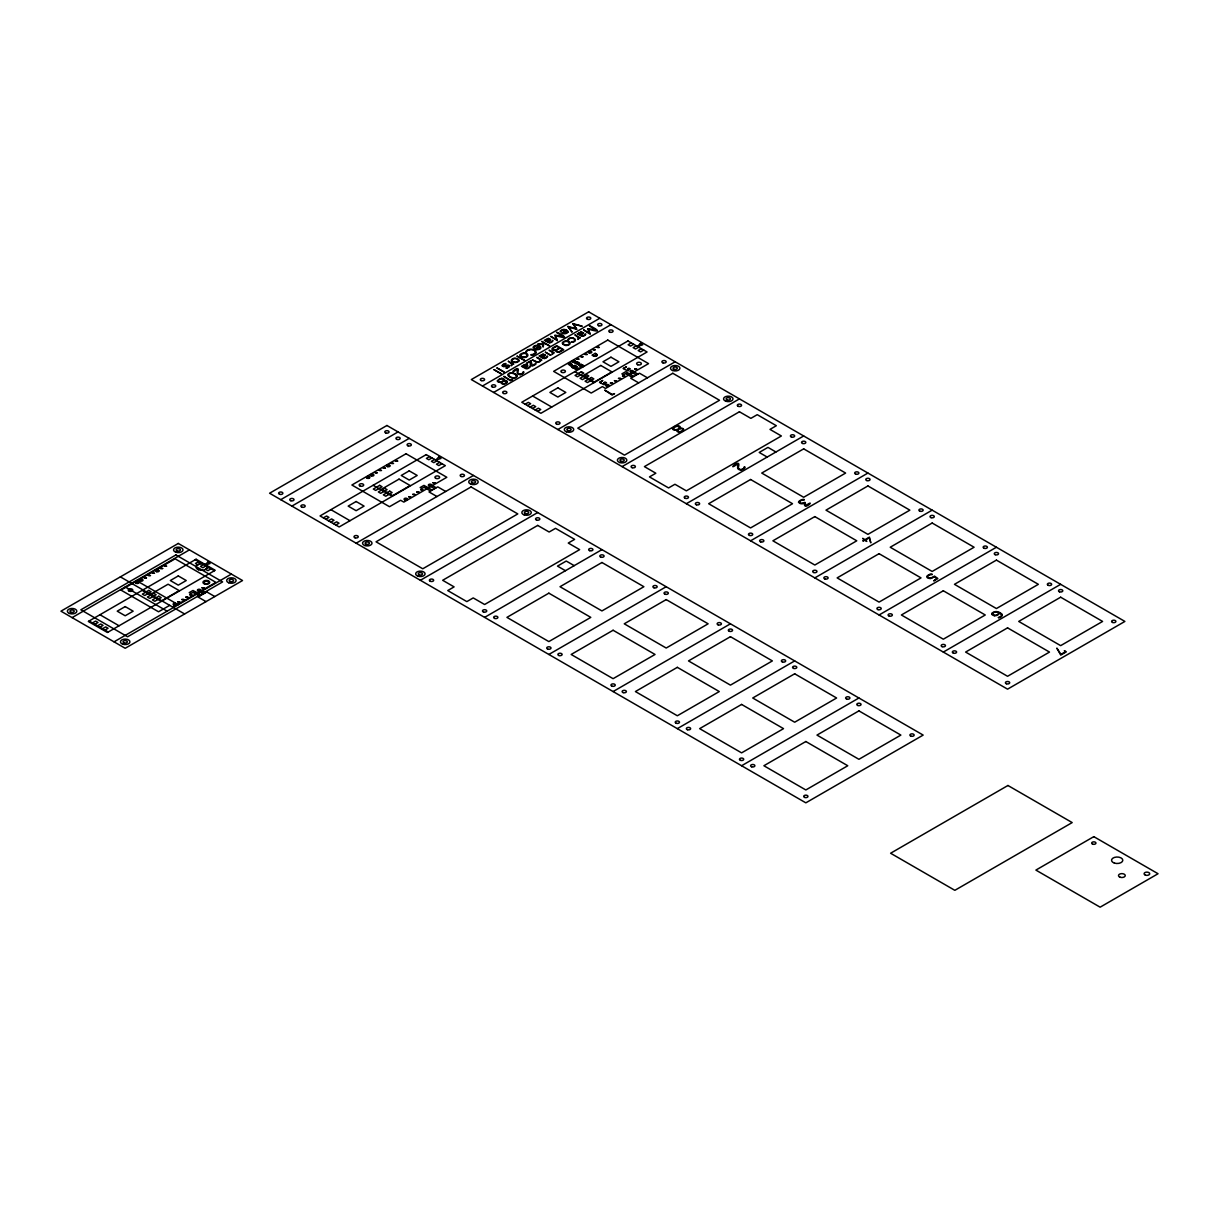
<?xml version="1.0" encoding="UTF-8"?>
<svg xmlns="http://www.w3.org/2000/svg" width="1219" height="1219" viewBox="0 0 1219 1219"><rect width="100%" height="100%" fill="white"/><g stroke="black" fill="none" stroke-linecap="round" stroke-linejoin="round"><path stroke-width="1.5" d="M574.728 367.269C572.671 368.885 575.597 366.904 573.067 366.172L574.728 365.395L576.404 366.355L574.713 365.624L573.951 366.447A2.697 1.554 0 0 1 574.774 367.148M579.36 363.338L579.071 365.517L581.234 364.07M579.208 365.243L579.497 363.064L577.334 364.511M571.437 342.051L571.528 341.701A2.56 1.478 0 0 0 572.823 341.655A3.474 2.011 0 0 0 574.728 340.421M508.734 366.386L506.814 365.7M575.307 362.576L576.358 361.997M583.413 366.157L581.737 366.706A1.752 1.006 0 0 1 580.945 366.416L580.214 366.005L582.24 364.831M522.89 365.609L525.785 364.237L527.766 365.456A3.55 2.057 0 0 1 526.654 366.508C522.722 368.001 528.177 369.174 529.168 367.102A2.514 1.448 0 0 0 529.503 366.355L530.143 366.431A4.724 2.728 0 0 1 529.655 367.33M605.051 384.351L604.365 384.655A2.286 1.326 0 0 1 602.476 383.863A2.895 1.676 0 0 1 602.216 383.604M628.654 370.53L628.059 370.805A2.286 1.326 0 0 1 626.109 370.027A2.895 1.676 0 0 1 625.85 369.768M604.014 382.492L605.401 382.217A2.56 1.478 0 0 1 606.559 382.857M627.648 368.641L629.034 368.382M534.151 346.226L534.303 346.135A5.196 3.002 0 0 1 535.949 345.419A4.358 2.514 0 0 1 537.884 345.419A4.053 2.347 0 0 1 540.87 348.085A3.779 2.179 0 0 1 536.314 349.609M553.609 347.491L556.702 345.693L563.742 349.701L560.816 351.407A4.373 2.529 0 0 1 558.607 352.215A2.27 1.31 0 0 1 555.955 350.996A2.423 1.402 0 0 1 556.154 350.188M543.842 356.1L541.084 356.542A2.667 1.539 0 0 1 540.916 355.658L542.958 354.409L544.695 355.293A3.017 1.737 0 0 1 543.796 356.07M560.42 351.133L562.782 349.762L559.963 348.146L557.601 349.518A3.855 2.225 0 0 0 556.489 350.539A1.874 1.082 0 0 0 558.652 351.758A3.855 2.225 0 0 0 560.39 351.118M72.104 617.622L189.433 549.876M280.736 499.668L398.064 431.922M482.465 386.012L599.794 318.266M291.89 506.098L409.218 438.368M92.461 622.939L95.646 621.096L98.038 622.482L94.853 624.311M198.651 561.639L195.467 563.468L197.844 564.854L201.028 563.01M493.619 392.442L610.948 324.696M150.592 594.323L168.1 584.206L179.254 590.636L161.731 600.754M97.49 625.835L100.674 624.006L103.066 625.377L99.867 627.221M203.664 564.534L200.48 566.378L202.872 567.749L206.057 565.906M102.503 628.745L105.687 626.901L108.08 628.273L104.895 630.116M208.693 567.429L205.508 569.273L207.9 570.66L211.085 568.816M169.7 605.355L158.546 611.786L120.955 590.087L175.109 558.82L215.9 582.362L172.885 607.199M323.385 517.862L326.585 516.018L328.962 517.405L325.778 519.233M429.576 456.546L426.391 458.39L428.783 459.776L431.968 457.933M525.13 404.19L528.315 402.361L530.692 403.733L527.507 405.577M631.305 342.889L628.12 344.733L630.513 346.105L633.697 344.276M114.037 641.834L231.381 574.088M328.414 520.757L331.598 518.913L333.991 520.3L330.806 522.143M434.604 459.456L431.419 461.3L433.812 462.671L436.996 460.828M530.143 407.1L533.328 405.257L535.72 406.643L532.535 408.472M636.333 345.8L633.149 347.628L635.541 349.015L638.726 347.171M333.442 523.667L336.627 521.823L339.019 523.195L335.834 525.039M439.632 462.351L436.448 464.195L438.825 465.567L442.025 463.738M535.171 409.995L538.356 408.167L540.748 409.538L537.564 411.382M641.362 348.695L638.177 350.539L640.554 351.91L643.754 350.066M623.564 368.504L626.475 366.828L623.138 368.488L625.149 369.647M356.131 543.202L473.46 475.456M557.86 429.53L675.189 361.784M420.372 580.29L537.701 512.544M622.101 466.618L739.43 398.887M484.613 617.378L601.942 549.632M686.343 503.721L803.687 435.975M804.281 502.548L805.18 502.518L805.805 505.535C817.065 497.763 803.123 512.148 804.51 502.959A4.419 2.545 0 0 1 801.934 503.767A2.926 1.691 0 0 1 798.872 502.35M548.855 654.466L666.199 586.72M750.584 540.809L867.928 473.063M613.096 691.554L730.44 623.808M814.825 577.897L932.169 510.151M933.297 577.395L934.409 576.77L936.847 578.507L933.724 580.914L937.853 578.537L934.501 576.099L932.916 577.014A10.758 6.202 0 0 1 931.651 577.654L930.326 578.004A2.362 1.356 0 0 1 927.659 576.541A4.465 2.575 0 0 1 932.093 574.576M677.337 728.642L794.681 660.911M879.067 614.986L996.411 547.24M741.594 765.745L858.923 697.999M943.323 652.074L1060.652 584.328M628.059 368.656L629.735 368.915M604.426 382.492L606.102 382.751M506.616 365.776L506.494 365.822A6.552 3.779 0 0 0 505.778 366.096L505.032 366.37M505.123 366.34L505.199 366.31A8.183 4.724 0 0 1 504.483 366.538A2.56 1.478 0 0 1 503.554 366.66L501.969 365.715L503.295 364.298A5.821 3.352 0 0 1 504.437 363.734M994.917 612.06C989.371 613.523 996.38 617.332 998.285 613.843A2.59 1.493 0 0 0 997.691 612.319A2.59 1.493 0 0 0 995.024 611.968L995.115 612.014M573.509 367.757L573.357 367.757A1.798 1.036 0 0 1 572.061 367.056M523.164 371.963L523.804 371.932A3.977 2.301 0 0 1 523.545 372.923M744.215 467.014L744.931 466.984A4.419 2.56 0 0 1 744.641 468.096M525.831 352.154L526.471 352.169A4.358 2.514 0 0 1 529.823 349.716M533.754 347.765L533.16 347.705A2.849 1.646 0 0 1 533.343 346.882A3.962 2.286 0 0 1 534.181 346.226M546.371 340.832L549.129 340.36A3.017 1.737 0 0 0 550.059 339.583L548.245 338.684L546.188 339.933A2.667 1.539 0 0 0 546.325 340.832M547.636 342.143L544.329 340.253L545.716 340.497A2.804 1.615 0 0 1 545.716 339.659L548.52 338.272L550.622 339.492A3.718 2.148 0 0 1 549.464 340.543C545.655 342.051 551.079 343.179 552.024 341.122A2.697 1.554 0 0 0 552.375 340.375L552.969 340.482A4.434 2.56 0 0 1 552.588 341.305A4.297 2.484 0 0 1 549.723 342.829M542.348 357.868L539.042 355.978L540.428 356.222A2.804 1.615 0 0 1 540.428 355.384L543.247 353.998L545.335 355.217M535.385 361.632L532.337 359.895L535.811 361.327A2.941 1.691 0 0 0 537.67 361.875A2.849 1.646 0 0 0 540.047 360.778A2.849 1.646 0 0 0 539.255 359.072C530.905 354.043 546.097 361.952 540.626 359.818A3.032 1.752 0 0 1 540.733 360.763M647.457 377.814L639.487 373.212L630.726 378.271L638.695 382.873M775.939 451.99L767.97 447.388L759.208 452.447L767.178 457.049M637.933 374.111L633.758 371.704L632.158 372.633L636.333 375.025M595.222 353.617L596.198 354.18A2.773 1.6 0 0 1 596.853 354.699A2.179 1.249 0 0 1 595.344 356.192A1.874 1.082 0 0 1 594.43 356.085A2.316 1.341 0 0 1 593.501 355.735L592.525 355.171M633.88 376.442L625.682 371.704L621.873 373.898L623.518 374.858L625.728 373.578L632.28 377.372M571.421 365.151L570.385 364.786L571.223 365.273M571.62 365.273L572.473 365.761L571.437 365.395M574.865 371.612L594.003 382.659M532.596 395.992L551.704 407.024M445.712 491.47L437.758 486.869L428.997 491.927L436.966 496.529M574.21 565.646L566.241 561.045L557.479 566.104L565.448 570.705M436.204 487.768L432.029 485.36L430.429 486.29L434.604 488.697M432.151 490.099L423.953 485.375L420.144 487.57L421.789 488.514L423.999 487.234L430.551 491.028M373.136 485.269L392.274 496.316M330.867 509.649L349.975 520.696M195.299 559.704L214.407 570.736M214.788 596.548L206.819 591.946L198.057 597.005L206.026 601.607M205.264 592.845L201.105 590.438L199.505 591.367L203.664 593.775M201.211 595.192L193.013 590.453L189.204 592.647L190.865 593.592L193.074 592.327L199.626 596.106M136.345 580.534L178.279 604.746M120.376 576.877L184.618 613.965M142.196 590.346L161.335 601.394M125.191 586.964L167.14 611.176M99.928 614.726L119.051 625.774M89.109 621.004L108.217 632.036M575.353 363.11L577.562 363.308L576.252 363.765A1.874 1.082 0 0 1 575.033 362.515A1.676 0.975 0 0 1 576.343 361.86A1.935 1.112 0 0 1 578.156 362.302M932.093 574.499L931.956 574.073A3.779 2.179 0 0 0 930.051 574.317M804.083 499.775L803.946 499.363A3.779 2.179 0 0 0 802.026 499.592M583.459 333L581.356 331.766L578.537 333.153A2.804 1.615 0 0 0 578.537 334.006L577.166 333.762L580.457 335.652A2.88 1.661 0 0 0 582.438 336.246M504.468 363.765A4.145 2.392 0 0 1 505.839 363.506L506.022 363.856A5.303 3.063 0 0 0 504.818 364.1L502.609 365.487L504.498 366.111A3.657 2.118 0 0 0 505.001 365.944L505.611 365.715A4.266 2.468 0 0 1 507.774 365.075A1.707 0.99 0 0 1 509.359 366.325M509.405 366.325A3.627 2.103 0 0 1 507.195 367.864M507.241 367.909A4.312 2.484 0 0 1 506.068 368.184L505.9 367.848A5.15 2.971 0 0 0 507.043 367.589A3.52 2.042 0 0 0 508.841 366.416M518.974 360.946A3.916 2.255 0 0 0 515.972 358.356A3.687 2.118 0 0 0 514.113 358.264A4.846 2.788 0 0 0 511.508 359.834A3.977 2.301 0 0 0 511.492 360.885M518.883 360.946A4.099 2.362 0 0 1 516.155 362.485A3.444 1.996 0 0 1 514.296 362.47A3.87 2.24 0 0 1 511.584 360.885M522.905 353.678A2.606 1.509 0 0 0 520.985 355.643A3.154 1.813 0 0 0 523.225 356.984A3.627 2.088 0 0 0 524.81 356.969A3.154 1.813 0 0 0 526.913 355.704M526.958 354.805A3.154 1.813 0 0 0 524.642 353.449A2.606 1.509 0 0 0 523.073 353.51M526.913 354.836A3.627 2.088 0 0 1 526.928 355.719M524.81 353.083A4.358 2.514 0 0 0 522.905 353.129A4.815 2.773 0 0 0 520.284 354.683M524.84 353.007A3.992 2.301 0 0 1 527.781 355.78A3.992 2.301 0 0 1 522.981 357.487M523.027 357.38A4.221 2.438 0 0 1 520.284 355.765M520.254 355.765A4.815 2.788 0 0 1 520.239 354.668M525.892 351.971A5.074 2.941 0 0 1 531.789 349.259A5.074 2.941 0 0 1 535.872 352.916M535.949 352.931A6.156 3.55 0 0 1 532.81 354.866M532.84 354.912A3.977 2.286 0 0 1 531.042 355.14M535.111 351.529A4.358 2.514 0 0 1 530.996 354.668M535.126 351.514A4.114 2.377 0 0 0 531.956 349.762A3.947 2.27 0 0 0 529.777 349.746M533.831 347.75A3.139 1.813 0 0 1 537.579 345.846A2.865 1.661 0 0 1 538.966 346.272L534.684 348.969A4.023 2.316 0 0 0 536.314 349.579M549.617 342.737A2.88 1.661 0 0 1 547.697 342.112M563.087 329.526A5.211 3.017 0 0 0 561.471 330.258L561.365 330.288A4.449 2.56 0 0 0 560.466 330.943A2.926 1.691 0 0 0 560.298 331.812L560.892 331.873A3.139 1.813 0 0 1 564.717 329.953A3.748 2.164 0 0 1 566.134 330.349L561.822 333.077A3.566 2.057 0 0 0 563.498 333.671A3.566 2.057 0 0 0 567.856 332.178M563.117 329.572A4.358 2.514 0 0 1 565.022 329.526M564.991 329.618A4.053 2.347 0 0 1 568.008 332.193M501.999 382.553A3.474 2.011 0 0 1 504.727 380.968A1.859 1.067 0 0 1 506.754 382.111M501.938 382.537A1.661 0.96 0 0 0 503.904 383.665A3.505 2.027 0 0 0 506.616 382.096M501.588 382.05A2.712 1.569 0 0 1 498.693 382.156A2.712 1.569 0 0 1 497.261 380.694M497.718 380.724A5.028 2.895 0 0 1 501.466 378.5M501.42 378.256A2.712 1.569 0 0 1 504.026 379.048A2.712 1.569 0 0 1 503.874 380.739M503.904 380.755A2.941 1.707 0 0 1 505.443 380.496A2.24 1.295 0 0 1 507.302 382.035A4.404 2.545 0 0 1 503.889 384.015A2.286 1.326 0 0 1 501.161 382.979A2.621 1.509 0 0 1 501.634 382.08M512.224 377.585A6.613 3.825 0 0 1 508.933 375.65A3.154 1.828 0 0 1 508.582 374.614A2.743 1.585 0 0 1 510.944 373.258A3.154 1.828 0 0 1 512.742 373.425A6.004 3.459 0 0 1 516.064 375.33M516.246 375.284A3.063 1.768 0 0 1 515.683 377.311A3.063 1.768 0 0 1 512.163 377.646M510.761 372.831A4.937 2.849 0 0 1 513.001 373.029A7.482 4.312 0 0 1 516.826 375.193A4.586 2.651 0 0 1 517.1 376.458A3.596 2.072 0 0 1 512.117 377.92A6.994 4.038 0 0 1 508.308 375.772A4.068 2.347 0 0 1 507.896 374.523A3.809 2.194 0 0 1 510.776 372.862M520.208 374.324A2.788 1.615 0 0 1 518.136 373.166A6.156 3.55 0 0 1 517.877 372.145C521.046 362.256 505.672 377.296 517.222 369.205L517.237 372.206A5.516 3.185 0 0 0 517.42 373.38A2.956 1.707 0 0 0 520.239 374.644M521.884 373.563A3.23 1.859 0 0 1 520.3 374.157M523.332 371.963A4.434 2.56 0 0 1 521.976 373.623M523.439 372.907A5.546 3.2 0 0 1 520.315 374.66M523.301 365.898A2.956 1.707 0 0 0 523.5 366.797L526.258 366.34A2.88 1.661 0 0 0 527.217 365.502A1.554 0.899 0 0 0 525.511 364.649A2.758 1.585 0 0 0 523.423 365.913M529.564 367.315A4.236 2.453 0 0 1 526.898 368.793A2.743 1.585 0 0 1 524.825 368.092L521.473 366.233L522.89 366.447A2.164 1.249 0 0 1 522.905 365.609M537.564 362.317A3.291 1.905 0 0 1 535.446 361.601M540.626 360.748A3.87 2.24 0 0 1 537.64 362.378M544.314 358.462A2.88 1.661 0 0 1 542.409 357.837M544.421 358.569A4.297 2.484 0 0 0 547.163 356.999A5.943 3.428 0 0 0 547.727 356.177L547.072 356.116A2.697 1.554 0 0 1 546.737 356.862C546.417 358.584 540.124 358.112 544.223 356.314A3.718 2.148 0 0 0 545.442 355.232M552.649 352.977A2.743 1.585 0 0 1 551.811 354.104L552.207 354.424A3.459 1.996 0 0 0 553.106 353.556A2.88 1.661 0 0 0 552.969 352.581C558.576 354.79 543.247 346.851 551.582 351.834A3.337 1.935 0 0 1 552.71 352.961M552.847 348.832A1.92 1.097 0 0 0 555.041 350.051A4.404 2.545 0 0 0 556.9 349.381L559.536 347.903L556.626 346.242L554.051 347.735A4.48 2.59 0 0 0 552.74 348.817M556.138 350.173A2.59 1.493 0 0 1 553.319 350.31A2.59 1.493 0 0 1 551.948 348.878A5.12 2.956 0 0 1 553.67 347.537M565.342 341.442A2.804 1.615 0 0 0 563.254 342.707A2.606 1.509 0 0 0 563.254 343.575A3.505 2.027 0 0 0 565.555 344.886A3.627 2.088 0 0 0 567.064 344.901A3.276 1.889 0 0 0 569.227 343.667A4.175 2.408 0 0 0 569.166 342.707A3.52 2.027 0 0 0 566.896 341.442A3.154 1.828 0 0 0 565.342 341.411M562.553 342.615A4.815 2.773 0 0 1 565.189 341.076A4.358 2.514 0 0 1 567.079 341.015A3.992 2.301 0 0 1 570.035 343.728A3.992 2.301 0 0 1 565.235 345.434M565.296 345.282A4.358 2.514 0 0 1 562.584 343.682M562.508 343.697A4.815 2.788 0 0 1 562.508 342.6M570.721 337.831A4.358 2.514 0 0 1 572.625 337.785M570.69 337.785A4.586 2.651 0 0 0 569.151 338.455L568.968 338.532A3.398 1.95 0 0 0 567.795 340.131M572.534 338.029A3.703 2.148 0 0 1 575.368 340.436A3.703 2.148 0 0 1 571.421 342.249M574.774 340.421A3.215 1.859 0 0 0 574.728 339.522A3.718 2.148 0 0 0 572.397 338.196A4.724 2.728 0 0 0 570.842 338.196M570.827 338.166A3.459 1.996 0 0 0 568.77 339.339A2.651 1.524 0 0 0 568.633 340.071M585.272 334.783A4.297 2.484 0 0 1 582.53 336.337M583.551 333.016A3.718 2.148 0 0 1 582.286 334.052C578.476 335.56 583.886 336.688 584.846 334.631A3.566 2.057 0 0 0 585.181 333.884L585.79 333.991A4.434 2.56 0 0 1 585.41 334.814M738.531 468.34A6.826 3.947 0 0 1 738.348 467.212C741.96 456.226 724.756 472.896 737.647 463.936L737.647 467.258A6.125 3.535 0 0 0 737.83 468.568A3.291 1.889 0 0 0 740.939 469.985M740.923 469.635A3.093 1.783 0 0 1 738.623 468.325M742.782 468.797A3.581 2.072 0 0 1 741.015 469.452M744.413 467.014A4.922 2.834 0 0 1 742.889 468.858M744.535 468.066A6.171 3.566 0 0 1 741.03 470.016M798.475 502.335A5.303 3.063 0 0 1 802.117 499.775M804.083 499.881A4.449 2.56 0 0 0 799.603 501.832A2.331 1.356 0 0 0 802.102 503.249M804.22 502.518A4.419 2.545 0 0 1 802.148 503.356M930.219 578.446A3.078 1.783 0 0 1 926.867 577.105A2.606 1.509 0 0 1 927.019 576.099A6.186 3.566 0 0 1 930.082 574.362M933.205 577.364A6.75 3.901 0 0 1 930.28 578.583M998.727 613.797A3.977 2.301 0 0 1 994.43 615.747M994.445 615.686A3.84 2.225 0 0 1 991.855 614.3M992.007 614.269A3.139 1.813 0 0 1 992.068 613.203M992.175 613.233A4.48 2.59 0 0 1 996.502 611.572A7.284 4.206 0 0 1 1001.789 614.3M1002.003 614.254A5.257 3.032 0 0 1 1002.109 615.732A5.562 3.215 0 0 1 1000.662 617.058A5.562 3.215 0 0 1 998.559 617.911M998.254 617.408A4.19 2.423 0 0 0 1001.424 615.046A5.882 3.398 0 0 0 999.687 613.157A7.649 4.419 0 0 0 998.925 612.746L998.666 612.624A2.971 1.707 0 0 1 999.016 613.827M673.513 428.296A2.118 1.234 0 0 0 676.027 429.743A4.708 2.712 0 0 0 679.379 427.686M673.619 428.311A4.708 2.712 0 0 1 677.063 426.345A2.209 1.28 0 0 1 679.532 427.717M677.703 430.414A3.718 2.148 0 0 1 680.644 428.661M680.629 428.6A2.011 1.158 0 0 1 682.914 429.926A3.977 2.301 0 0 1 679.76 431.648A1.844 1.067 0 0 1 677.581 430.398M677.185 429.85A2.956 1.707 0 0 1 673.97 429.987A2.956 1.707 0 0 1 672.446 428.326M672.888 428.357A5.577 3.215 0 0 1 677.109 425.919M677.048 425.644A3.017 1.737 0 0 1 679.928 426.513A3.017 1.737 0 0 1 679.76 428.402A2.941 1.707 0 0 1 681.451 428.174A2.453 1.417 0 0 1 683.615 429.865A4.906 2.834 0 0 1 679.745 432.059M679.76 432.09A2.484 1.432 0 0 1 676.789 430.871A2.91 1.676 0 0 1 677.246 429.88M583.733 366.127A1.874 1.082 0 0 0 583.124 365.151L579.894 365.99L580.808 366.523A1.874 1.082 0 0 0 582.484 366.858A1.783 1.036 0 0 0 583.657 366.127M576.343 361.967A1.615 0.929 0 0 1 577.791 362.256M573.052 367.879A2.286 1.326 0 0 1 571.711 366.995M604.213 383.513A4.983 2.88 0 0 1 603.908 383.208M604.654 383.452A2.377 1.371 0 0 1 604.944 383.695M627.846 369.677A4.983 2.88 0 0 1 627.541 369.372M629.019 368.397A2.56 1.478 0 0 1 630.193 369.022M628.288 369.616A2.377 1.371 0 0 1 628.577 369.86M567.338 331.766L563.848 333.351A3.977 2.301 0 0 1 562.523 332.924L566.5 330.593L567.338 331.812M543.171 344.55L543.08 347.08L543.979 342.981C561.06 352.443 534.851 337.038 543.369 342.63L543.217 344.124L537.609 344.2L543.171 344.55M136.117 582.484L138.356 582.575L136.132 582.392M140.155 580.137L142.41 580.183L140.17 580.092M144.208 577.806L146.448 577.852L144.208 577.806M148.246 575.475L150.501 575.566L148.276 575.383M152.299 573.143L154.539 573.235L152.314 573.037M156.337 570.797L158.592 570.842L156.352 570.751M160.39 568.465L162.645 568.511L160.39 568.465M164.428 566.134L166.683 566.226L164.458 566.043M173.707 604.182L175.947 604.274L173.723 604.091M177.745 601.851L180.001 601.896L177.761 601.805M181.799 599.519L184.054 599.565L181.799 599.519M185.852 597.173L188.092 597.219L185.852 597.127M189.89 594.842L192.145 594.933L189.92 594.75M193.943 592.51L196.183 592.556L193.943 592.464M197.981 590.164L200.236 590.209L197.981 590.164M202.034 587.832L204.274 587.878L202.034 587.787M367.041 477.406L369.296 477.498L367.071 477.315M371.094 475.06L373.334 475.151L371.109 474.968M375.132 472.728L377.387 472.774L375.147 472.682M379.185 470.397L381.44 470.443L379.185 470.397M383.223 468.05L385.478 468.096L383.238 468.005M387.276 465.719L389.516 465.81L387.307 465.628M391.329 463.388L393.569 463.433L391.329 463.342M395.367 461.056L397.623 461.102L395.367 461.056M404.647 499.104L406.887 499.15L404.647 499.059M408.685 496.773L410.94 496.864L408.715 496.682M412.738 494.426L414.978 494.472L412.738 494.381M416.776 492.095L419.031 492.141L416.776 492.095M420.829 489.764L423.069 489.809L420.829 489.718M424.867 487.432L427.122 487.524L424.898 487.341M428.92 485.086L431.16 485.132L428.92 485.04M432.958 482.754L435.213 482.8L432.958 482.754M568.77 363.734L571.025 363.78L568.77 363.734M572.823 361.403L575.078 361.449L572.823 361.357M576.861 359.072L579.116 359.163L576.892 358.98M580.914 356.725L583.17 356.771L580.93 356.679M584.968 354.394L587.208 354.439L584.968 354.394M589.006 352.062L591.261 352.108L589.021 352.017M593.059 349.731L595.299 349.823L593.074 349.624M597.097 347.385L599.352 347.43L597.112 347.339M606.376 385.448L608.616 385.494L606.376 385.448M610.414 383.101L612.669 383.147L610.429 383.056M614.467 380.77L616.707 380.861L614.483 380.678M618.505 378.439L620.761 378.484L618.521 378.393M622.559 376.107L624.798 376.153L622.559 376.107M626.596 373.761L628.852 373.806L626.612 373.715M630.65 371.429L632.89 371.521L630.665 371.338M634.688 369.098L636.943 369.144L634.703 369.052M579.025 333.381L579.01 333.427A2.667 1.539 0 0 0 579.147 334.341L581.951 333.869A3.017 1.737 0 0 0 582.88 333.092L581.158 332.178L579.086 333.275M577.014 366.706L575.459 369.067C587.71 365.532 569.136 372.953 577.014 366.706M207.733 562.188L204.838 565.205L210.064 563.528L207.733 562.188M438.672 457.11L435.762 460.127L440.988 458.451L438.672 457.11M640.402 343.438L637.491 346.47L642.718 344.794L640.402 343.438M494.045 369.707L501.085 373.715L494.045 369.707M497.002 367.986L504.041 371.993L497.002 367.986M508.399 361.296L510.624 363.155A3.459 1.996 0 0 1 511.721 364.298A2.743 1.585 0 0 1 510.883 365.441L511.218 365.776A3.962 2.286 0 0 0 512.163 364.877A2.88 1.661 0 0 0 512.026 363.902L513.671 364.298L508.399 361.296M517.146 356.177L524.627 360.443L517.146 356.177M550.851 336.444L557.418 340.726L555.468 335.56C581.082 343.194 542.044 324.452 562.98 336.276L554.721 335.225L556.946 339.857L550.851 336.444M567.917 326.448L572.092 332.147L568.359 326.997L576.892 329.328L573.204 324.163L582.21 326.22L572.808 323.584L576.404 328.764L567.917 326.448M539.362 346.486L535.37 348.817A3.977 2.301 0 0 0 536.71 349.259A2.91 1.676 0 0 0 539.88 348.436A2.91 1.676 0 0 0 539.423 346.455M503.935 376.442L510.456 380.77L512.681 379.459L510.487 380.191L503.935 376.442M530.874 360.748L526.76 363.14L530.631 361.342C527.705 372.496 542.897 358.919 532.261 365.502L530.874 360.748M545.442 352.245L550.698 355.247L545.442 352.245M575.094 334.966L577.364 336.794A3.185 1.844 0 0 1 578.416 337.968A2.499 1.448 0 0 1 577.577 339.065L577.943 339.415A3.977 2.301 0 0 0 578.873 338.516A2.926 1.691 0 0 0 578.69 337.572L580.351 337.968L575.094 334.966M583.688 329.953L590.255 334.25L588.305 329.069C613.904 336.749 574.926 317.93 595.817 329.8L587.573 328.749L589.767 333.381L583.688 329.953M178.279 543.445L60.95 611.176L125.191 648.279L242.535 580.534L178.279 543.445M386.926 425.492L269.582 493.223L805.835 802.833L923.164 735.087L386.926 425.492M588.655 311.82L471.311 379.566L1007.564 689.162L1124.893 621.431L588.655 311.82M175.902 554.935L80.865 609.805L127.584 636.775L222.62 581.905L175.902 554.935M196.091 559.231L88.317 621.461L107.424 632.493L215.199 570.279L196.091 559.231M148.733 590.438L142.364 594.125L144.756 595.497L151.126 591.824L148.733 590.438M125.191 606.59L117.222 611.176L125.191 615.778L133.161 611.176L125.191 606.59M178.279 575.932L170.325 580.534L178.279 585.135L186.248 580.534L178.279 575.932M153.762 593.348L147.392 597.02L149.785 598.407L156.154 594.72L153.762 593.348M158.79 596.243L152.421 599.931L154.798 601.302L161.182 597.63L158.79 596.243M406.049 453.742L351.895 485.01L389.486 506.708L400.64 500.278L403.824 502.106L446.824 477.284L406.049 453.742M607.778 340.071L553.624 371.353L591.215 393.051L602.369 386.606L605.553 388.45L648.554 363.628L607.778 340.071M572.244 364.679L570.401 365.746L572.244 364.679M595.207 353.358L592.099 355.156L593.318 355.857A2.499 1.448 0 0 0 595.542 356.298A2.331 1.356 0 0 0 597.127 355.338A2.499 1.448 0 0 0 596.441 354.059L595.207 353.358M426.223 454.611L320.048 515.927L339.156 526.958L445.346 465.658L426.223 454.611M627.953 340.954L521.778 402.255L540.886 413.302L647.076 351.986L627.953 340.954M379.673 485.36L373.304 489.048L375.696 490.419L382.065 486.747L379.673 485.36M356.131 501.512L348.162 506.098L356.131 510.7L364.085 506.098L356.131 501.512M409.218 470.854L401.249 475.456L409.218 480.057L417.188 475.456L409.218 470.854M581.402 371.704L575.033 375.391L577.425 376.762L583.794 373.09L581.402 371.704M399.04 479.128L381.517 489.23L392.67 495.676L410.193 485.558L399.04 479.128M557.86 387.84L549.891 392.442L557.86 397.044L565.829 392.442L557.86 387.84M610.948 357.197L602.978 361.784L610.948 366.386L618.917 361.784L610.948 357.197M384.701 488.27L378.332 491.943L380.709 493.329L387.078 489.642L384.701 488.27M600.769 365.456L583.246 375.574L594.4 382.019L611.923 371.902L600.769 365.456M586.43 374.599L580.061 378.286L582.438 379.658L588.823 375.985L586.43 374.599M389.714 491.166L383.345 494.853L385.737 496.224L392.107 492.552L389.714 491.166M591.444 377.509L585.074 381.181L587.467 382.568L593.836 378.88L591.444 377.509M602.613 380.526L599.504 382.324L601.516 383.482L599.931 382.339L602.613 380.526M604.898 390.232L612.106 395.047L614.544 393.63L612.151 394.407L604.898 390.232M471.067 486.945L376.046 541.815L422.764 568.785L517.801 513.915L471.067 486.945M672.797 373.288L577.776 428.159L624.494 455.129L719.53 400.259L672.797 373.288M537.701 525.419L442.665 580.29L454.108 586.888L447.739 590.56L466.847 601.607L473.216 597.919L484.613 604.502L579.65 549.632L568.252 543.049L574.621 539.377L555.514 528.345L549.144 532.017L537.701 525.419M739.43 411.763L644.409 466.618L655.837 473.231L649.468 476.903L668.576 487.935L674.945 484.263L686.343 490.846L781.379 435.975L769.981 429.393L776.351 425.721L757.243 414.673L750.874 418.361L739.43 411.763M548.855 593.165L506.921 617.378L548.855 641.59L590.804 617.378L548.855 593.165M601.942 562.508L560.009 586.72L601.942 610.932L643.891 586.72L601.942 562.508M750.584 479.494L708.65 503.721L750.584 527.934L792.533 503.721L750.584 479.494M803.687 448.851L761.738 473.063L803.687 497.276L845.62 473.063L803.687 448.851M613.096 630.253L571.162 654.466L613.096 678.678L655.045 654.466L613.096 630.253M666.199 599.596L624.25 623.808L666.199 648.036L708.132 623.808L666.199 599.596M814.825 516.597L772.892 540.809L814.825 565.022L856.774 540.809L814.825 516.597M867.928 485.939L825.979 510.151L867.928 534.364L909.862 510.151L867.928 485.939M862.823 538.448L864.408 540.032L862.778 540.977L864.896 540.307L866.816 541.419L865.475 539.971L869.208 537.823L870.793 542.836L869.452 537.122L864.987 539.697L862.823 538.448M677.337 667.342L635.404 691.554L677.337 715.766L719.286 691.554L677.337 667.342M730.44 636.684L688.491 660.911L730.44 685.124L772.374 660.911L730.44 636.684M879.067 553.685L837.133 577.897L879.067 602.11L921.015 577.897L879.067 553.685M932.169 523.027L890.22 547.24L932.169 571.452L974.103 547.24L932.169 523.027M741.594 704.43L699.645 728.642L741.594 752.87L783.527 728.642L741.594 704.43M794.681 673.787L752.732 697.999L794.681 722.212L836.615 697.999L794.681 673.787M943.323 590.773L901.374 614.986L943.323 639.198L985.257 614.986L943.323 590.773M996.411 560.115L954.462 584.328L996.411 608.555L1038.359 584.328L996.411 560.115M805.835 741.518L763.886 765.745L805.835 789.958L847.769 765.745L805.835 741.518M858.923 710.875L816.974 735.087L858.923 759.3L900.871 735.087L858.923 710.875M1007.564 627.861L965.616 652.074L1007.564 676.286L1049.498 652.074L1007.564 627.861M1060.652 597.203L1018.718 621.431L1060.652 645.643L1102.601 621.431L1060.652 597.203M1056.949 648.295L1060.743 655.075L1066.366 651.83L1064.339 650.672L1065.254 651.86L1060.896 654.39L1056.949 648.295M1007.945 785.493L890.601 853.239L954.843 890.327L1072.187 822.581L1007.945 785.493M1093.809 836.645L1035.891 870.092L1100.132 907.18L1158.05 873.733L1093.809 836.645M129.244 591.169A2.255 1.295 0 0 0 132.764 590.179A2.255 1.295 0 0 0 129.534 588.914A2.255 1.295 0 0 0 129.244 591.169M204.655 584.053A3.383 1.95 0 0 0 209.714 582.362A3.383 1.95 0 0 0 204.655 580.671A3.383 1.95 0 0 0 204.655 584.053M205.158 583.551A2.362 1.371 0 0 0 208.708 582.362A2.362 1.371 0 0 0 205.158 581.173A2.362 1.371 0 0 0 205.158 583.551M198.164 591.017A1.691 0.975 0 0 0 200.785 590.286A1.691 0.975 0 0 0 198.362 589.341A1.691 0.975 0 0 0 198.164 591.017M136.284 583.337A1.691 0.975 0 0 0 138.92 582.591A1.691 0.975 0 0 0 136.498 581.646A1.691 0.975 0 0 0 136.284 583.337M140.444 581.036A1.691 0.975 0 0 0 142.973 580.183A1.691 0.975 0 0 0 140.444 579.345A1.691 0.975 0 0 0 140.444 581.036M156.626 571.696A1.691 0.975 0 0 0 159.156 570.842A1.691 0.975 0 0 0 156.626 570.004A1.691 0.975 0 0 0 156.626 571.696M173.875 605.035A1.691 0.975 0 0 0 176.511 604.304A1.691 0.975 0 0 0 174.088 603.359A1.691 0.975 0 0 0 173.875 605.035M910.943 736.154A2.133 1.234 0 0 0 914.159 735.087A2.133 1.234 0 0 0 910.943 734.021A2.133 1.234 0 0 0 910.943 736.154M857.856 705.496A2.133 1.234 0 0 0 861.056 704.43A2.133 1.234 0 0 0 857.856 703.363A2.133 1.234 0 0 0 857.856 705.496M751.666 766.812A2.133 1.234 0 0 0 754.881 765.745A2.133 1.234 0 0 0 751.666 764.663A2.133 1.234 0 0 0 751.666 766.812M804.753 797.455A2.133 1.234 0 0 0 807.968 796.388A2.133 1.234 0 0 0 804.753 795.321A2.133 1.234 0 0 0 804.753 797.455M846.702 699.066A2.133 1.234 0 0 0 849.917 697.999A2.133 1.234 0 0 0 846.702 696.918A2.133 1.234 0 0 0 846.702 699.066M793.615 668.408A2.133 1.234 0 0 0 796.815 667.342A2.133 1.234 0 0 0 793.615 666.275A2.133 1.234 0 0 0 793.615 668.408M687.425 729.724A2.133 1.234 0 0 0 690.64 728.642A2.133 1.234 0 0 0 687.425 727.575A2.133 1.234 0 0 0 687.425 729.724M740.512 760.366A2.133 1.234 0 0 0 743.727 759.3A2.133 1.234 0 0 0 740.512 758.233A2.133 1.234 0 0 0 740.512 760.366M782.461 661.978A2.133 1.234 0 0 0 785.676 660.911A2.133 1.234 0 0 0 782.461 659.829A2.133 1.234 0 0 0 782.461 661.978M729.373 631.32A2.133 1.234 0 0 0 732.573 630.253A2.133 1.234 0 0 0 729.373 629.187A2.133 1.234 0 0 0 729.373 631.32M623.183 692.621A2.133 1.234 0 0 0 626.398 691.554A2.133 1.234 0 0 0 623.183 690.487A2.133 1.234 0 0 0 623.183 692.621M676.271 723.278A2.133 1.234 0 0 0 679.486 722.212A2.133 1.234 0 0 0 676.271 721.145A2.133 1.234 0 0 0 676.271 723.278M718.22 624.89A2.133 1.234 0 0 0 721.419 623.808A2.133 1.234 0 0 0 718.22 622.741A2.133 1.234 0 0 0 718.22 624.89M665.117 594.232A2.133 1.234 0 0 0 668.332 593.165A2.133 1.234 0 0 0 665.117 592.084A2.133 1.234 0 0 0 665.117 594.232M558.942 655.532A2.133 1.234 0 0 0 562.142 654.466A2.133 1.234 0 0 0 558.942 653.399A2.133 1.234 0 0 0 558.942 655.532M612.029 686.19A2.133 1.234 0 0 0 615.245 685.124A2.133 1.234 0 0 0 612.029 684.042A2.133 1.234 0 0 0 612.029 686.19M653.978 587.787A2.133 1.234 0 0 0 657.178 586.72A2.133 1.234 0 0 0 653.978 585.653A2.133 1.234 0 0 0 653.978 587.787M600.876 557.144A2.133 1.234 0 0 0 604.091 556.077A2.133 1.234 0 0 0 600.876 554.995A2.133 1.234 0 0 0 600.876 557.144M494.701 618.444A2.133 1.234 0 0 0 497.901 617.378A2.133 1.234 0 0 0 494.701 616.311A2.133 1.234 0 0 0 494.701 618.444M547.788 649.102A2.133 1.234 0 0 0 551.003 648.036A2.133 1.234 0 0 0 547.788 646.954A2.133 1.234 0 0 0 547.788 649.102M483.547 612.014A2.133 1.234 0 0 0 486.747 610.932A2.133 1.234 0 0 0 483.547 609.866A2.133 1.234 0 0 0 483.547 612.014M430.322 581.311A2.133 1.234 0 0 0 433.659 580.381A2.133 1.234 0 0 0 430.581 579.177A2.133 1.234 0 0 0 430.322 581.311M536.512 520.01A2.133 1.234 0 0 0 539.834 519.065A2.133 1.234 0 0 0 536.771 517.862A2.133 1.234 0 0 0 536.512 520.01M589.6 550.653A2.133 1.234 0 0 0 592.937 549.723A2.133 1.234 0 0 0 589.859 548.52A2.133 1.234 0 0 0 589.6 550.653M279.669 494.304A2.133 1.234 0 0 0 282.869 493.223A2.133 1.234 0 0 0 279.669 492.156A2.133 1.234 0 0 0 279.669 494.304M385.722 432.943A2.133 1.234 0 0 0 389.059 432.014A2.133 1.234 0 0 0 385.981 430.81A2.133 1.234 0 0 0 385.722 432.943M290.808 500.735A2.133 1.234 0 0 0 294.023 499.668A2.133 1.234 0 0 0 290.808 498.601A2.133 1.234 0 0 0 290.808 500.735M396.876 439.389A2.133 1.234 0 0 0 400.198 438.444A2.133 1.234 0 0 0 397.135 437.255A2.133 1.234 0 0 0 396.876 439.389M525.359 513.565A2.133 1.234 0 0 0 528.696 512.635A2.133 1.234 0 0 0 525.618 511.431A2.133 1.234 0 0 0 525.359 513.565M472.271 482.907A2.133 1.234 0 0 0 475.593 481.977A2.133 1.234 0 0 0 472.53 480.774A2.133 1.234 0 0 0 472.271 482.907M470.808 484.156A4.724 2.728 0 0 0 478.183 482.084A4.724 2.728 0 0 0 471.403 479.433A4.724 2.728 0 0 0 470.808 484.156M524.185 514.906A4.724 2.728 0 0 0 531.286 512.544A4.724 2.728 0 0 0 524.185 510.182A4.724 2.728 0 0 0 524.185 514.906M418.01 576.206A4.724 2.728 0 0 0 425.096 573.844A4.724 2.728 0 0 0 418.01 571.482A4.724 2.728 0 0 0 418.01 576.206M364.908 545.563A4.724 2.728 0 0 0 372.008 543.202A4.724 2.728 0 0 0 364.908 540.825A4.724 2.728 0 0 0 364.908 545.563M366.203 544.268A2.133 1.234 0 0 0 369.418 543.202A2.133 1.234 0 0 0 366.203 542.12A2.133 1.234 0 0 0 366.203 544.268M419.168 574.865A2.133 1.234 0 0 0 422.505 573.936A2.133 1.234 0 0 0 419.443 572.732A2.133 1.234 0 0 0 419.168 574.865M198.484 569.73A5.638 3.246 0 0 0 207.26 567.277A5.638 3.246 0 0 0 199.185 564.123A5.638 3.246 0 0 0 198.484 569.73M69.453 613.447A4.724 2.728 0 0 0 76.812 611.374A4.724 2.728 0 0 0 70.032 608.723A4.724 2.728 0 0 0 69.453 613.447M122.54 644.104A4.724 2.728 0 0 0 129.915 642.032A4.724 2.728 0 0 0 123.119 639.381A4.724 2.728 0 0 0 122.54 644.104M228.73 582.789A4.724 2.728 0 0 0 236.105 580.732A4.724 2.728 0 0 0 229.309 578.08A4.724 2.728 0 0 0 228.73 582.789M175.627 552.146A4.724 2.728 0 0 0 183.002 550.074A4.724 2.728 0 0 0 176.222 547.422A4.724 2.728 0 0 0 175.627 552.146M230.178 581.554A2.133 1.234 0 0 0 233.515 580.625A2.133 1.234 0 0 0 230.437 579.421A2.133 1.234 0 0 0 230.178 581.554M123.988 642.855A2.133 1.234 0 0 0 127.325 641.925A2.133 1.234 0 0 0 124.262 640.722A2.133 1.234 0 0 0 123.988 642.855M70.9 612.212A2.133 1.234 0 0 0 74.237 611.268A2.133 1.234 0 0 0 71.159 610.079A2.133 1.234 0 0 0 70.9 612.212M177.09 550.897A2.133 1.234 0 0 0 180.427 549.967A2.133 1.234 0 0 0 177.349 548.763A2.133 1.234 0 0 0 177.09 550.897M408.015 445.819A2.133 1.234 0 0 0 411.352 444.889A2.133 1.234 0 0 0 408.289 443.686A2.133 1.234 0 0 0 408.015 445.819M301.962 507.18A2.133 1.234 0 0 0 305.177 506.098A2.133 1.234 0 0 0 301.962 505.032A2.133 1.234 0 0 0 301.962 507.18M355.064 537.823A2.133 1.234 0 0 0 358.264 536.756A2.133 1.234 0 0 0 355.064 535.69A2.133 1.234 0 0 0 355.064 537.823M461.117 476.477A2.133 1.234 0 0 0 464.454 475.547A2.133 1.234 0 0 0 461.376 474.343A2.133 1.234 0 0 0 461.117 476.477M360.184 486.091A2.255 1.295 0 0 0 363.689 485.101A2.255 1.295 0 0 0 360.458 483.836A2.255 1.295 0 0 0 360.184 486.091M435.945 478.412A2.362 1.371 0 0 0 439.632 477.376A2.362 1.371 0 0 0 436.234 476.05A2.362 1.371 0 0 0 435.945 478.412M429.088 485.939A1.691 0.975 0 0 0 431.724 485.208A1.691 0.975 0 0 0 429.301 484.263A1.691 0.975 0 0 0 429.088 485.939M367.33 478.29A1.691 0.975 0 0 0 369.86 477.452A1.691 0.975 0 0 0 367.33 476.599A1.691 0.975 0 0 0 367.33 478.29M371.262 475.913A1.691 0.975 0 0 0 373.898 475.181A1.691 0.975 0 0 0 371.475 474.237A1.691 0.975 0 0 0 371.262 475.913M387.551 466.618A1.691 0.975 0 0 0 390.095 465.765A1.691 0.975 0 0 0 387.551 464.927A1.691 0.975 0 0 0 387.551 466.618M404.815 499.958A1.691 0.975 0 0 0 407.451 499.226A1.691 0.975 0 0 0 405.028 498.281A1.691 0.975 0 0 0 404.815 499.958M1112.551 622.452A2.133 1.234 0 0 0 1115.888 621.507A2.133 1.234 0 0 0 1112.81 620.319A2.133 1.234 0 0 0 1112.551 622.452M1059.448 591.794A2.133 1.234 0 0 0 1062.785 590.865A2.133 1.234 0 0 0 1059.722 589.661A2.133 1.234 0 0 0 1059.448 591.794M953.395 653.14A2.133 1.234 0 0 0 956.61 652.074A2.133 1.234 0 0 0 953.395 651.007A2.133 1.234 0 0 0 953.395 653.14M1006.361 683.752A2.133 1.234 0 0 0 1009.698 682.823A2.133 1.234 0 0 0 1006.62 681.619A2.133 1.234 0 0 0 1006.361 683.752M1048.31 585.364A2.133 1.234 0 0 0 1051.631 584.419A2.133 1.234 0 0 0 1048.569 583.215A2.133 1.234 0 0 0 1048.31 585.364M995.207 554.706A2.133 1.234 0 0 0 998.544 553.776A2.133 1.234 0 0 0 995.481 552.573A2.133 1.234 0 0 0 995.207 554.706M889.154 616.052A2.133 1.234 0 0 0 892.369 614.986A2.133 1.234 0 0 0 889.154 613.919A2.133 1.234 0 0 0 889.154 616.052M942.119 646.664A2.133 1.234 0 0 0 945.456 645.735A2.133 1.234 0 0 0 942.378 644.531A2.133 1.234 0 0 0 942.119 646.664M984.19 548.306A2.133 1.234 0 0 0 987.405 547.24A2.133 1.234 0 0 0 984.19 546.173A2.133 1.234 0 0 0 984.19 548.306M931.103 517.664A2.133 1.234 0 0 0 934.303 516.597A2.133 1.234 0 0 0 931.103 515.515A2.133 1.234 0 0 0 931.103 517.664M824.913 578.964A2.133 1.234 0 0 0 828.128 577.897A2.133 1.234 0 0 0 824.913 576.831A2.133 1.234 0 0 0 824.913 578.964M878 609.622A2.133 1.234 0 0 0 881.215 608.555A2.133 1.234 0 0 0 878 607.473A2.133 1.234 0 0 0 878 609.622M919.949 511.218A2.133 1.234 0 0 0 923.149 510.151A2.133 1.234 0 0 0 919.949 509.085A2.133 1.234 0 0 0 919.949 511.218M866.846 480.576A2.133 1.234 0 0 0 870.061 479.494A2.133 1.234 0 0 0 866.846 478.427A2.133 1.234 0 0 0 866.846 480.576M760.671 541.876A2.133 1.234 0 0 0 763.871 540.809A2.133 1.234 0 0 0 760.671 539.743A2.133 1.234 0 0 0 760.671 541.876M813.759 572.534A2.133 1.234 0 0 0 816.974 571.452A2.133 1.234 0 0 0 813.759 570.385A2.133 1.234 0 0 0 813.759 572.534M855.708 474.13A2.133 1.234 0 0 0 858.907 473.063A2.133 1.234 0 0 0 855.708 471.997A2.133 1.234 0 0 0 855.708 474.13M802.605 443.472A2.133 1.234 0 0 0 805.82 442.406A2.133 1.234 0 0 0 802.605 441.339A2.133 1.234 0 0 0 802.605 443.472M696.43 504.788A2.133 1.234 0 0 0 699.63 503.721A2.133 1.234 0 0 0 696.43 502.639A2.133 1.234 0 0 0 696.43 504.788M749.517 535.431A2.133 1.234 0 0 0 752.732 534.364A2.133 1.234 0 0 0 749.517 533.297A2.133 1.234 0 0 0 749.517 535.431M685.276 498.342A2.133 1.234 0 0 0 688.491 497.276A2.133 1.234 0 0 0 685.276 496.209A2.133 1.234 0 0 0 685.276 498.342M632.173 467.7A2.133 1.234 0 0 0 635.389 466.618A2.133 1.234 0 0 0 632.173 465.551A2.133 1.234 0 0 0 632.173 467.7M738.364 406.384A2.133 1.234 0 0 0 741.579 405.317A2.133 1.234 0 0 0 738.364 404.251A2.133 1.234 0 0 0 738.364 406.384M791.466 437.042A2.133 1.234 0 0 0 794.666 435.975A2.133 1.234 0 0 0 791.466 434.909A2.133 1.234 0 0 0 791.466 437.042M481.261 380.587A2.133 1.234 0 0 0 484.598 379.658A2.133 1.234 0 0 0 481.535 378.454A2.133 1.234 0 0 0 481.261 380.587M587.573 319.332A2.133 1.234 0 0 0 590.788 318.266A2.133 1.234 0 0 0 587.573 317.199A2.133 1.234 0 0 0 587.573 319.332M492.415 387.032A2.133 1.234 0 0 0 495.752 386.088A2.133 1.234 0 0 0 492.674 384.899A2.133 1.234 0 0 0 492.415 387.032M598.727 325.763A2.133 1.234 0 0 0 601.942 324.696A2.133 1.234 0 0 0 598.727 323.629A2.133 1.234 0 0 0 598.727 325.763M727.21 399.954A2.133 1.234 0 0 0 730.425 398.887A2.133 1.234 0 0 0 727.21 397.805A2.133 1.234 0 0 0 727.21 399.954M674 369.25A2.133 1.234 0 0 0 677.322 368.321A2.133 1.234 0 0 0 674.259 367.117A2.133 1.234 0 0 0 674 369.25M672.538 370.485A4.724 2.728 0 0 0 679.912 368.428A4.724 2.728 0 0 0 673.132 365.776A4.724 2.728 0 0 0 672.538 370.485M725.914 401.249A4.724 2.728 0 0 0 733.015 398.887A4.724 2.728 0 0 0 725.914 396.51A4.724 2.728 0 0 0 725.914 401.249M619.74 462.55A4.724 2.728 0 0 0 626.825 460.188A4.724 2.728 0 0 0 619.74 457.826A4.724 2.728 0 0 0 619.74 462.55M566.363 431.8A4.724 2.728 0 0 0 573.722 429.728A4.724 2.728 0 0 0 566.942 427.077A4.724 2.728 0 0 0 566.363 431.8M567.81 430.551A2.133 1.234 0 0 0 571.147 429.621A2.133 1.234 0 0 0 568.069 428.418A2.133 1.234 0 0 0 567.81 430.551M620.898 461.209A2.133 1.234 0 0 0 624.235 460.279A2.133 1.234 0 0 0 621.172 459.075A2.133 1.234 0 0 0 620.898 461.209M609.744 332.162A2.133 1.234 0 0 0 613.081 331.233A2.133 1.234 0 0 0 610.018 330.029A2.133 1.234 0 0 0 609.744 332.162M503.691 393.508A2.133 1.234 0 0 0 506.906 392.442A2.133 1.234 0 0 0 503.691 391.375A2.133 1.234 0 0 0 503.691 393.508M556.656 424.121A2.133 1.234 0 0 0 559.993 423.191A2.133 1.234 0 0 0 556.915 421.987A2.133 1.234 0 0 0 556.656 424.121M662.968 362.866A2.133 1.234 0 0 0 666.183 361.784A2.133 1.234 0 0 0 662.968 360.717A2.133 1.234 0 0 0 662.968 362.866M561.913 372.42A2.255 1.295 0 0 0 565.418 371.445A2.255 1.295 0 0 0 562.188 370.18A2.255 1.295 0 0 0 561.913 372.42M637.674 364.755A2.362 1.371 0 0 0 641.362 363.719A2.362 1.371 0 0 0 637.964 362.393A2.362 1.371 0 0 0 637.674 364.755M630.817 372.283A1.691 0.975 0 0 0 633.453 371.551A1.691 0.975 0 0 0 631.031 370.591A1.691 0.975 0 0 0 630.817 372.283M568.953 364.588A1.691 0.975 0 0 0 571.589 363.856A1.691 0.975 0 0 0 569.166 362.912A1.691 0.975 0 0 0 568.953 364.588M573.098 362.302A1.691 0.975 0 0 0 575.642 361.449A1.691 0.975 0 0 0 573.098 360.611A1.691 0.975 0 0 0 573.098 362.302M589.188 352.916A1.691 0.975 0 0 0 591.809 352.169A1.691 0.975 0 0 0 589.386 351.224A1.691 0.975 0 0 0 589.188 352.916M606.651 386.332A1.691 0.975 0 0 0 609.18 385.494A1.691 0.975 0 0 0 606.651 384.64A1.691 0.975 0 0 0 606.651 386.332M512.148 359.91A2.606 1.509 0 0 0 512.193 360.794A3.52 2.027 0 0 0 514.525 362.058A3.627 2.088 0 0 0 516.018 362.104A3.276 1.889 0 0 0 518.182 360.87A4.175 2.408 0 0 0 518.121 359.91A3.52 2.027 0 0 0 515.835 358.66A3.154 1.828 0 0 0 514.281 358.63A2.804 1.615 0 0 0 512.209 359.925M498.297 380.663A1.92 1.112 0 0 0 500.521 381.928A4.221 2.438 0 0 0 503.599 380.038A1.92 1.112 0 0 0 501.42 378.85A4.282 2.468 0 0 0 498.358 380.663M1120.17 877.253A3.383 1.95 0 0 0 1125.244 875.577A3.383 1.95 0 0 0 1120.17 873.886A3.383 1.95 0 0 0 1120.17 877.253M1092.605 844.112A2.133 1.234 0 0 0 1095.942 843.182A2.133 1.234 0 0 0 1092.864 841.979A2.133 1.234 0 0 0 1092.605 844.112M1114.349 863.067A5.638 3.246 0 0 0 1122.806 860.248A5.638 3.246 0 0 0 1114.349 857.445A5.638 3.246 0 0 0 1114.349 863.067M1145.327 875.09A2.819 1.63 0 0 0 1149.715 873.855A2.819 1.63 0 0 0 1145.662 872.286A2.819 1.63 0 0 0 1145.327 875.09"/></g></svg>
